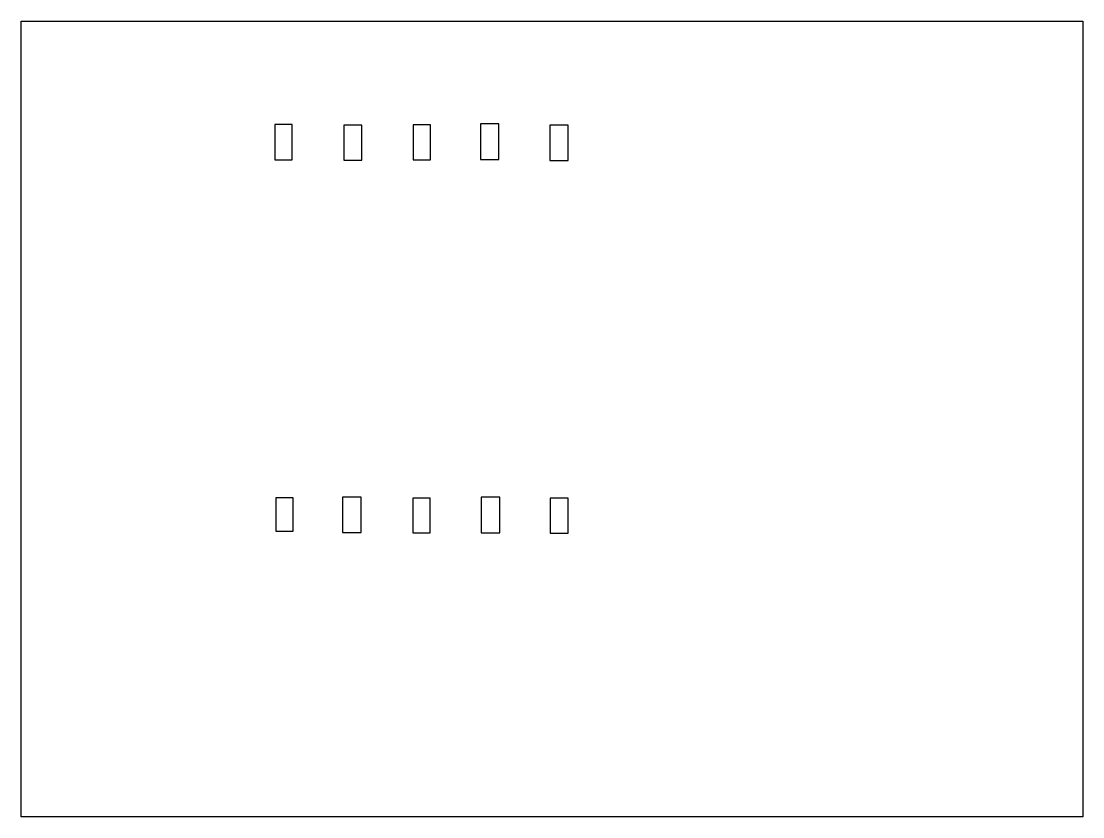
# Model space of a CAD drawing. Header units: millimetres. Extents: x -60 to 226, y -23 to 191.
import ezdxf

# ---------------------------------------------------------------- set-up
doc = ezdxf.new("R2010")
doc.units = ezdxf.units.MM
picture_1 = doc.add_image_def('image1.jpg', size_in_pixel=(2584, 1936))

msp = doc.modelspace()

# ---------------------------------------------------------------- linework, layer by layer
for points in [[(8.2, 163.2), (8.2, 153.64), (12.95, 153.64), (12.95, 163.2)], [(26.79, 162.99), (26.79, 153.58), (31.67, 153.58), (31.67, 162.99)], [(45.51, 163.11), (45.51, 153.68), (50.17, 153.68), (50.17, 163.11)], [(63.59, 163.32), (63.59, 153.73), (68.55, 153.73), (68.55, 163.32)], [(82.28, 162.99), (82.28, 153.46), (87.2, 153.46), (87.2, 162.99)], [(26.45, 62.88), (26.45, 53.35), (31.5, 53.35), (31.5, 62.88)], [(8.48, 62.75), (8.48, 53.75), (13.14, 53.75), (13.14, 62.75)], [(45.43, 62.66), (45.43, 53.31), (50.09, 53.31), (50.09, 62.66)], [(63.75, 62.86), (63.75, 53.28), (68.85, 53.28), (68.85, 62.86)], [(82.38, 62.6), (82.38, 53.24), (87.21, 53.24), (87.21, 62.6)]]:
    msp.add_lwpolyline(points, close=True)

# ---------------------------------------------------------------- pictures from other files: only their frames are drawn
image = msp.add_image(picture_1, insert=(-60.02, -23.11), size_in_units=(285.73, 214.08))
image.dxf.flags = 7

doc.saveas('drawing.dxf')
